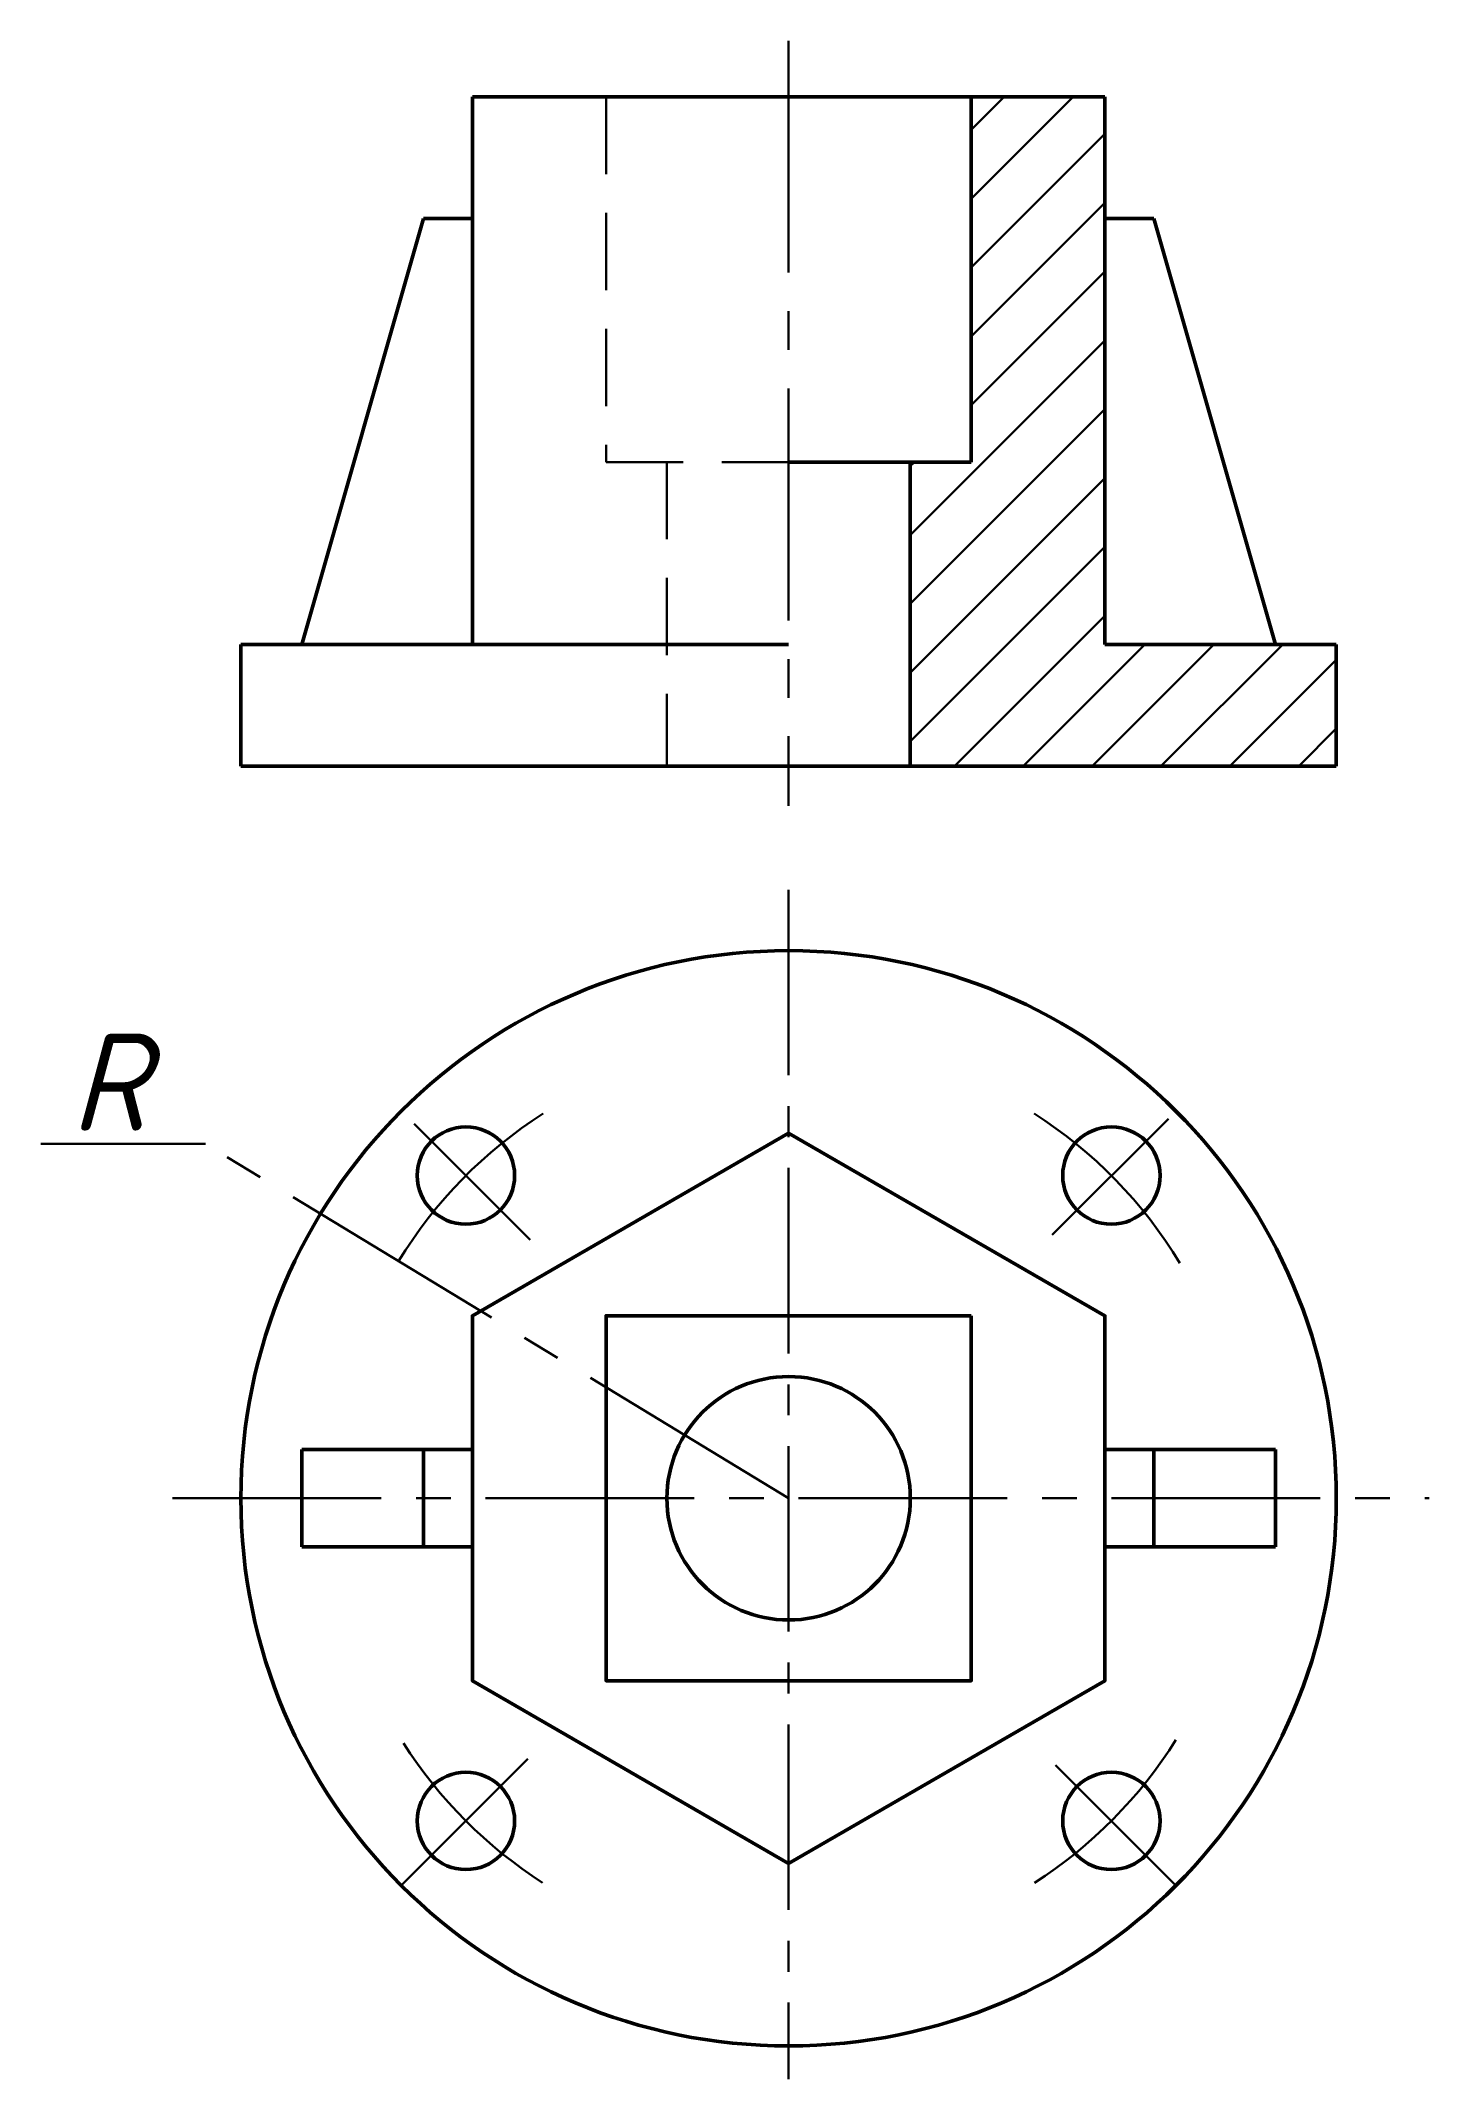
# Model space of a CAD drawing. Header units: millimetres. Extents: x 23 to 137, y 36 to 203.
import ezdxf

# ---------------------------------------------------------------- set-up
doc = ezdxf.new("R2010")
doc.units = ezdxf.units.MM
doc.linetypes.add('CENTER2', pattern=[28.575, 19.05, -3.175, 3.175, -3.175])
doc.linetypes.add('DASHED2', pattern=[9.525, 6.35, -3.175])
for name, color, linetype, lineweight in [('Оси', 2, 'CENTER2', 30), ('Основная', 3, 'Continuous', 50), ('Тонкая', 6, 'Continuous', 30), ('Штриховая', 4, 'DASHED2', 30)]:
    doc.layers.add(name, color=color, linetype=linetype, lineweight=lineweight)
doc.styles.add('GOST Type-B', font='GOST Common.ttf', dxfattribs={"oblique": 15})

msp = doc.modelspace()

# ---------------------------------------------------------------- hatches: boundary and pattern name
at = {"layer": 'Тонкая'}
h = msp.add_hatch(dxfattribs=at)
h.set_pattern_fill('', color=256, scale=4, angle=45, pattern_type=0)
h.set_pattern_definition([(45, (0, 0), (-2.82843, 2.82843), [])])
h.paths.add_polyline_path([(129.55, 153.43), (129.55, 143.43), (94.55, 143.43), (94.55, 168.43), (99.55, 168.43), (99.55, 198.43), (110.54, 198.43), (110.54, 188.43), (110.54, 153.43), (124.55, 153.43)])

# ---------------------------------------------------------------- linework, layer by layer
at = {"layer": 'Оси'}
for p, q in [((84.55, 203.04), (84.55, 140.18)), ((53.79, 114.05), (63.32, 104.51)), ((106.21, 104.94), (115.75, 114.47)), ((36.64, 112.4), (23.11, 112.4)), ((84.55, 83.28), (36.64, 112.4)), ((52.73, 51.46), (63.13, 61.86)), ((116.37, 51.46), (106.49, 61.35))]:
    msp.add_line(p, q, dxfattribs=at)
at = {"layer": 'Оси', "ltscale": 0.8}
msp.add_line((84.55, 133.28), (84.55, 35.54), dxfattribs=at)
at = {"layer": 'Оси', "ltscale": 0.9}
msp.add_line((33.94, 83.28), (137.18, 83.28), dxfattribs=at)
at = {"layer": 'Оси'}
for start, end in [(122.5393, 148.7176), (31.0054, 57.4607), (212.4579, 237.3928), (302.6072, 328.0498)]:
    msp.add_arc((84.55, 83.28), 37.5, start, end, dxfattribs=at)
at = {"layer": 'Основная'}
for p, q in [((84.55, 198.43), (58.57, 198.43)), ((58.57, 198.43), (58.57, 153.43)), ((99.55, 198.43), (84.55, 198.43)), ((99.55, 168.43), (99.55, 198.43)), ((110.54, 198.43), (99.55, 198.43)), ((110.54, 198.43), (110.54, 153.43)), ((44.55, 153.43), (54.55, 188.43)), ((54.55, 188.43), (58.57, 188.43)), ((114.55, 188.43), (110.54, 188.43)), ((124.55, 153.43), (114.55, 188.43)), ((94.55, 168.43), (84.55, 168.43)), ((94.55, 143.43), (94.55, 168.43)), ((94.55, 168.43), (99.55, 168.43)), ((84.55, 153.43), (39.55, 153.43)), ((39.55, 153.43), (39.55, 143.43)), ((129.55, 153.43), (110.54, 153.43)), ((129.55, 143.43), (129.55, 153.43)), ((39.55, 143.43), (84.55, 143.43)), ((84.55, 143.43), (129.55, 143.43)), ((58.57, 87.28), (44.55, 87.28)), ((44.55, 87.28), (44.55, 79.28)), ((54.55, 87.28), (54.55, 79.28)), ((110.54, 87.28), (124.55, 87.28)), ((114.55, 87.28), (114.55, 79.28)), ((124.55, 87.28), (124.55, 79.28)), ((44.55, 79.28), (58.57, 79.28)), ((124.55, 79.28), (110.54, 79.28))]:
    msp.add_line(p, q, dxfattribs=at)
for points in [[(84.55, 113.28), (58.57, 98.28), (58.57, 68.28), (84.55, 53.28), (110.54, 68.28), (110.54, 98.28)], [(99.55, 98.28), (69.55, 98.28), (69.55, 68.28), (99.55, 68.28)]]:
    msp.add_lwpolyline(points, close=True, dxfattribs=at)
for centre, radius in [((84.55, 83.28), 45), ((58.04, 109.8), 4), ((111.07, 109.8), 4), ((84.55, 83.28), 10), ((58.04, 56.77), 4), ((111.07, 56.77), 4)]:
    msp.add_circle(centre, radius, dxfattribs=at)
at = {"layer": 'Штриховая', "linetype": 'DASHED2'}
for p, q in [((69.55, 198.43), (69.55, 168.43)), ((69.55, 168.43), (84.55, 168.43)), ((74.55, 168.43), (74.55, 143.43))]:
    msp.add_line(p, q, dxfattribs=at)

# ---------------------------------------------------------------- texts
at = {"layer": 'Оси', "style": 'GOST Type-B', "oblique": 15}
msp.add_text('R', height=8, dxfattribs=at).set_placement((25.52, 113.49))

doc.saveas('drawing.dxf')
